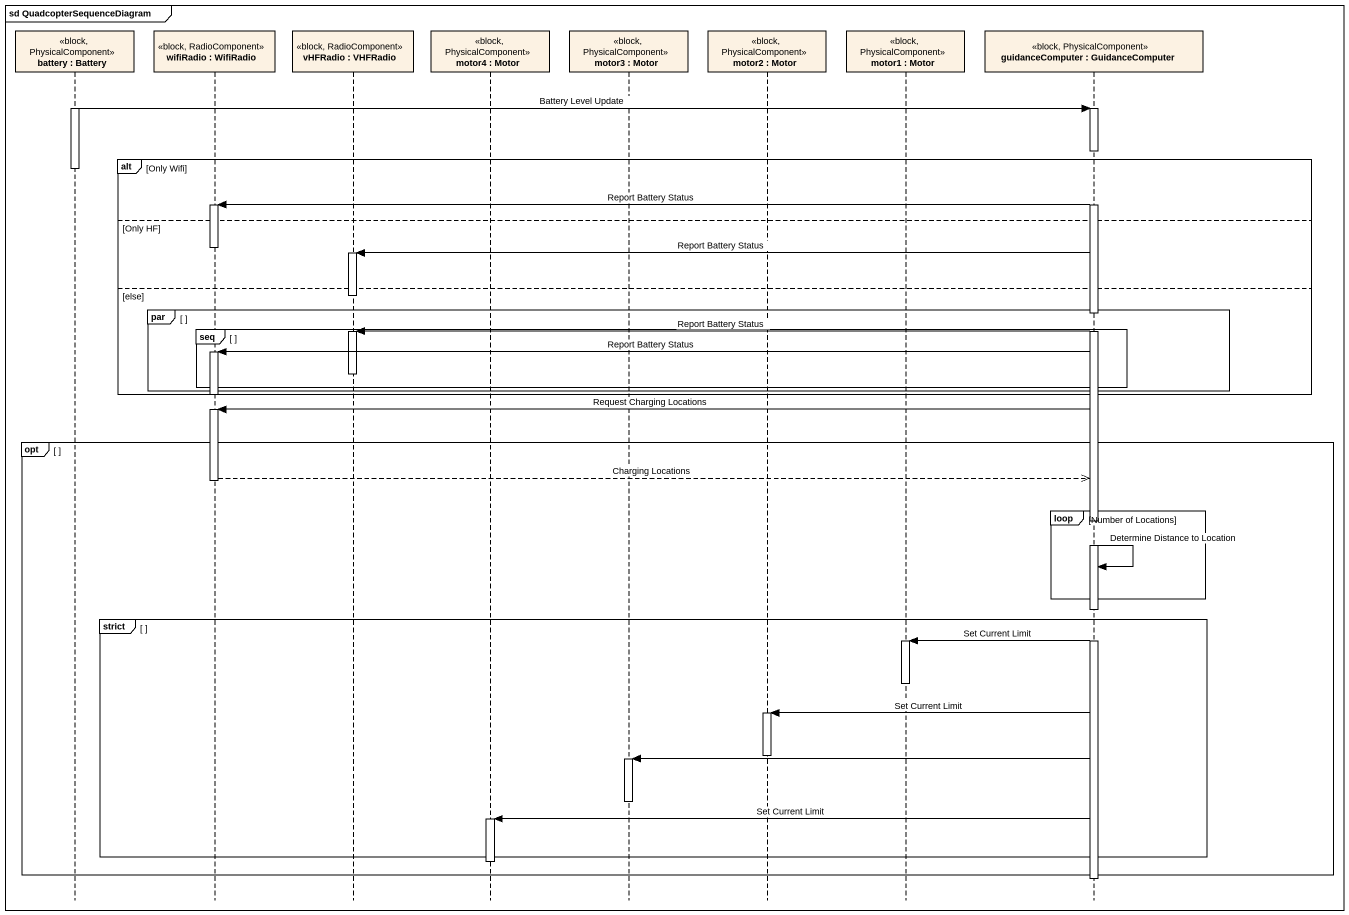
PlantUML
@startuml
mainframe sd QuadcopterSequenceDiagram
hide footbox
participant "battery : Battery" as battery <<block, PhysicalComponent>>
participant "wifiRadio : WifiRadio" as wifiRadio <<block, RadioComponent>>
participant "vHFRadio : VHFRadio" as vHFRadio <<block, RadioComponent>>
participant "motor4 : Motor" as motor4 <<block, PhysicalComponent>>
participant "motor3 : Motor" as motor3 <<block, PhysicalComponent>>
participant "motor2 : Motor" as motor2 <<block, PhysicalComponent>>
participant "motor1 : Motor" as motor1 <<block, PhysicalComponent>>
participant "guidanceComputer : GuidanceComputer" as guidanceComputer <<block, PhysicalComponent>>

activate battery
battery -> guidanceComputer : Battery Level Update
activate guidanceComputer
alt Only Wifi
  deactivate battery
  guidanceComputer -> wifiRadio : Report Battery Status
  activate wifiRadio
else Only HF
  deactivate wifiRadio
  guidanceComputer -> vHFRadio : Report Battery Status
  activate vHFRadio
else else
  deactivate vHFRadio
  par
    group seq [ ]
      guidanceComputer -> vHFRadio : Report Battery Status
      activate vHFRadio
      guidanceComputer -> wifiRadio : Report Battery Status
      activate wifiRadio
      deactivate vHFRadio
    end
  end
end
deactivate wifiRadio
guidanceComputer -> wifiRadio : Request Charging Locations
activate wifiRadio
opt
  wifiRadio -->> guidanceComputer : Charging Locations
  deactivate wifiRadio
  loop Number of Locations
    guidanceComputer -> guidanceComputer : Determine Distance to Location
  end
  group strict [ ]
    guidanceComputer -> motor1 : Set Current Limit
    activate motor1
    deactivate motor1
    guidanceComputer -> motor2 : Set Current Limit
    activate motor2
    deactivate motor2
    guidanceComputer -> motor3
    activate motor3
    deactivate motor3
    guidanceComputer -> motor4 : Set Current Limit
    activate motor4
  end
  deactivate motor4
end
deactivate guidanceComputer
@enduml
